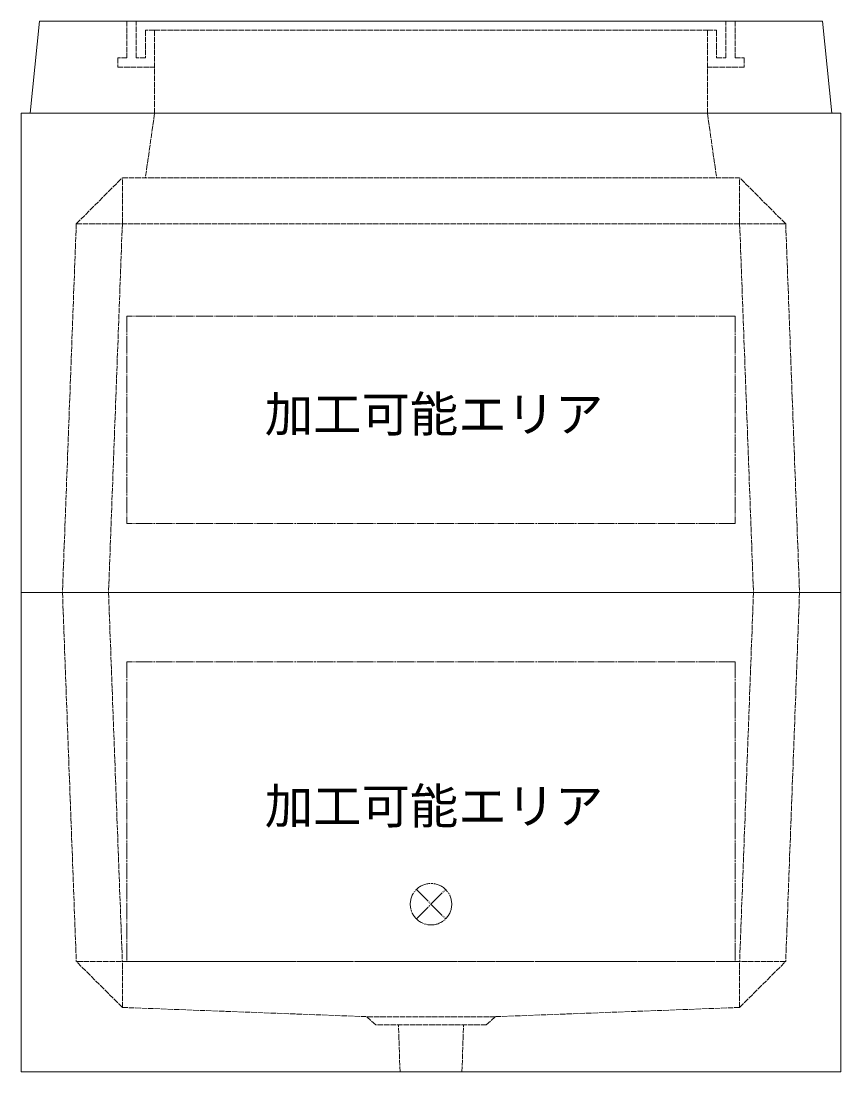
# Model space of a CAD drawing. Units: millimetres, scale not verified. Extents: x -2970 to 2970, y -2100 to 2100.
# Drawn here: x -475 to 415, y -1240 to -100 of the extents above; entities that cross this region are included whole.
import ezdxf
from ezdxf.enums import TextEntityAlignment as Align

# ---------------------------------------------------------------- set-up
doc = ezdxf.new("R2010")
doc.units = ezdxf.units.MM
doc.header["$LTSCALE"] = 10
doc.linetypes.add('LONG_DASHED1', pattern=[7, 6, -1])
doc.linetypes.add('LONG_DOUBLE_CHAIN', pattern=[21.8, 18, -1, 0.6, -0.6, 0.6, -1])
for name, color, linetype, lineweight in [('0-7_D-STR', 7, 'LONG_DASHED1', 9), ('0-8_D-STR-STR4', 134, 'LONG_DASHED1', 9), ('0-A_D-STR-STR5', 1, 'LONG_DOUBLE_CHAIN', 9)]:
    doc.layers.add(name, color=color, linetype=linetype, lineweight=lineweight)
doc.styles.add('ＭＳ ゴシック', font='')
doc.styles.get('ＭＳ ゴシック').set_extended_font_data('MS Gothic')

# ---------------------------------------------------------------- blocks, each defined once
blk = doc.blocks.new('A$C019679C0')
at = {"layer": '0-7_D-STR', "linetype": 'Continuous'}
for p, q in [((-4350, 0), (-4250, 1000)), ((4250, 1000), (-4250, 1000)), ((4350, 0), (4250, 1000)), ((-4350, 0), (4350, 0))]:
    blk.add_line(p, q, dxfattribs=at)
at = {"layer": '0-7_D-STR'}
for p, q in [((-3000, 0), (-3000, 900)), ((3000, 900), (3000, 0))]:
    blk.add_line(p, q, dxfattribs=at)
at = {"layer": '0-8_D-STR-STR4'}
for points in [[(-3300, 1000), (-3300, 600), (-3400, 600), (-3400, 500), (-3000, 500)], [(-3000, 900), (-3100, 900), (-3100, 600), (-3200, 600), (-3200, 1000)], [(3300, 1000), (3300, 600), (3400, 600), (3400, 500), (3000, 500)], [(3100, 900), (3100, 600), (3200, 600), (3200, 1000)], [(-3000, 900), (3000, 900), (3100, 900)]]:
    blk.add_lwpolyline(points, dxfattribs=at)
blk = doc.blocks.new('A$C30751F23')
at = {"layer": '0-7_D-STR'}
for p, q in [((-3000, 5200), (-3100, 4500)), ((3000, 5200), (3100, 4500)), ((-3850, 4000), (-3350, 4500)), ((-3350, 4500), (3350, 4500)), ((-3350, 4000), (-3350, 4500)), ((3850, 4000), (3350, 4500)), ((3350, 4000), (3350, 4500)), ((-3850, 4000), (-4000, 0)), ((-3850, 4000), (3850, 4000)), ((-3350, 4000), (-3500, 0)), ((3350, 4000), (3500, 0)), ((3850, 4000), (4000, 0))]:
    blk.add_line(p, q, dxfattribs=at)
at = {"layer": '0-7_D-STR', "linetype": 'Continuous'}
for p, q in [((4450, 0), (4450, 5200)), ((-4450, 0), (4450, 0))]:
    blk.add_line(p, q, dxfattribs=at)
blk.add_lwpolyline([(-4450, 0), (-4450, 5200), (4450, 5200)], dxfattribs=at)
at = {"layer": '0-A_D-STR-STR5'}
for p, q in [((-3300, 3000), (-3300, 750)), ((3300, 3000), (-3300, 3000))]:
    blk.add_line(p, q, dxfattribs=at)
blk.add_lwpolyline([(3300, 3000), (3300, 750), (-3300, 750)], dxfattribs=at)
blk = doc.blocks.new('A$C40695CE8')
at = {"layer": '0-7_D-STR', "linetype": 'Continuous'}
for p, q in [((4450, 0), (-4450, 0)), ((-4450, -5200), (-4450, 0)), ((4450, -5200), (4450, 0)), ((4450, -5200), (-4450, -5200))]:
    blk.add_line(p, q, dxfattribs=at)
at = {"layer": '0-7_D-STR'}
for p, q in [((-4000, 0), (-3850, -4000)), ((-3500, 0), (-3350, -4000)), ((3500, 0), (3350, -4000)), ((4000, 0), (3850, -4000)), ((-3350, -4500), (-3850, -4000)), ((3850, -4000), (-3850, -4000)), ((-3350, -4500), (-3350, -4000)), ((3350, -4500), (3850, -4000)), ((3350, -4500), (3350, -4000)), ((-3350, -4500), (-700, -4600)), ((3350, -4500), (700, -4600)), ((-600, -4690), (-700, -4600)), ((700, -4600), (-700, -4600)), ((600, -4690), (700, -4600)), ((600, -4690), (-600, -4690)), ((-336.2, -5200), (-352.5, -4690)), ((336.2, -5200), (352.5, -4690))]:
    blk.add_line(p, q, dxfattribs=at)
at = {"layer": '0-A_D-STR-STR5'}
for p, q in [((-3300, -750), (-3300, -4000)), ((3300, -750), (-3300, -750)), ((3300, -750), (3300, -4000)), ((3300, -4000), (-3300, -4000))]:
    blk.add_line(p, q, dxfattribs=at)
blk = doc.blocks.new('A$C1C640AAB')
at = {"layer": '0-A_D-STR-STR5'}
for p, q in [((-159.1, -159.1), (159.1, 159.1)), ((-159.1, 159.1), (159.1, -159.1))]:
    blk.add_line(p, q, dxfattribs=at)
blk.add_circle((0, 0), 225, dxfattribs=at)
blk = doc.blocks.new('A$C6737d5f8')
at = {"layer": '0-7_D-STR'}
blk.add_blockref('A$C40695CE8', (0, 0), dxfattribs=at)
at = {"layer": '0-A_D-STR-STR5'}
blk.add_blockref('A$C1C640AAB', (0, -3380), dxfattribs=at)

msp = doc.modelspace()

# ---------------------------------------------------------------- block references
at = {"layer": '0-7_D-STR', "xscale": 0.1, "yscale": 0.1}
for name, p in [('A$C019679C0', (-30, -200)), ('A$C30751F23', (-30, -720)), ('A$C6737d5f8', (-30, -720))]:
    msp.add_blockref(name, p, dxfattribs=at)

# ---------------------------------------------------------------- texts
at = {"layer": '0-A_D-STR-STR5', "style": 'ＭＳ ゴシック'}
for p in [(-210.48, -557.2), (-210.48, -982.28)]:
    msp.add_text('加工可能エリア', height=38.49, dxfattribs=at).set_placement(p, align=Align.BOTTOM_LEFT)

doc.saveas('drawing.dxf')
